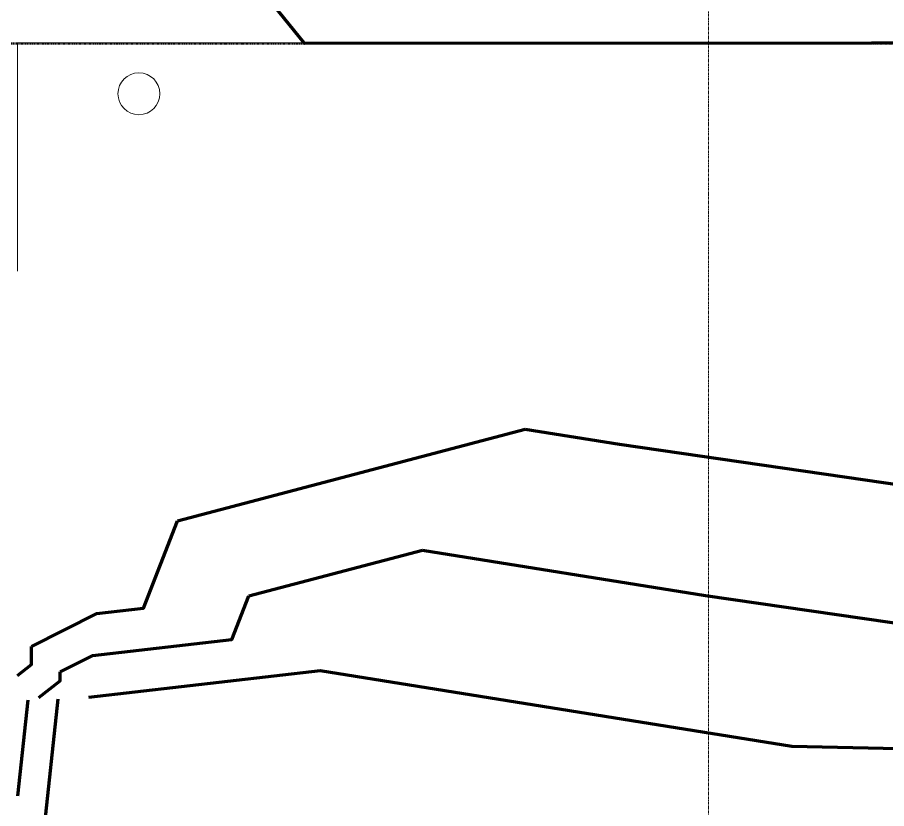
# Model space of a CAD drawing. Header units: inches. Extents: x -4235 to -464, y 9706 to 12425.
# Drawn here: x -2632.3 to -2466.3, y 12122.6 to 12273.7 of the extents above; entities that cross this region are included whole.
import ezdxf

# ---------------------------------------------------------------- set-up
doc = ezdxf.new("R2010")
doc.units = ezdxf.units.IN
doc.header["$MEASUREMENT"] = 0
doc.linetypes.add('Double Dash 3_8_', pattern=[1, 0.375, -0.125, 0.125, -0.125, 0.125, -0.125])
doc.linetypes.add('Grid Line 1_2_', pattern=[0.875, 0.5, -0.125, 0.125, -0.125])
for name, color, linetype, lineweight in [('0-1', 7, 'Continuous', 5), ('C-PROP-LINE', 91, 'Double Dash 3_8_', 50), ('C-TOPO', 7, 'Continuous', 9), ('C-TOPO-MAJR-1', 253, 'Continuous', 70), ('E-LITE-EQPM', 33, 'Continuous', 9), ('S-GRID-1', 1, 'Grid Line 1_2_', 9)]:
    doc.layers.add(name, color=color, linetype=linetype, lineweight=lineweight)

# ---------------------------------------------------------------- blocks, each defined once
blk = doc.blocks.new('CTR  - Topography_rvt-1-BACKGROUND - 1ST FLOOR')
at = {"layer": 'C-TOPO'}
for p, q in [((-2632.32, 12268.83), (-2577.59, 12268.83)), ((-2632.32, 12268.83), (-2632.32, 12257.7)), ((-2577.59, 12268.83), (-2632.32, 12268.83)), ((-2632.32, 12268.83), (-2632.32, 12257.7)), ((-2577.59, 12268.83), (-2360.95, 12268.83)), ((-2360.95, 12268.83), (-2577.59, 12268.83)), ((-2632.32, 12257.7), (-2632.32, 12225.19)), ((-2632.32, 12257.7), (-2632.32, 12225.19))]:
    blk.add_line(p, q, dxfattribs=at)
at = {"layer": 'C-TOPO-MAJR-1'}
for p, q in [((-2626.02, 12328.59), (-2577.59, 12268.83)), ((-2601.75, 12177.52), (-2535.37, 12195.03)), ((-2588.14, 12163.19), (-2554.95, 12171.95)), ((-2629.6, 12153.55), (-2617.12, 12159.85)), ((-2624.16, 12148.67), (-2617.92, 12151.82)), ((-2628.78, 12104.14), (-2624.54, 12143.53)), ((-2630.35, 12143.28), (-2632.32, 12124.95))]:
    blk.add_line(p, q, dxfattribs=at)
at = {"layer": 'C-TOPO-MAJR-1', "flags": 128}
for points in [[(-2360.95, 12268.69), (-2360.95, 12268.83), (-2577.47, 12268.69), (-2577.59, 12268.83)], [(-2535.37, 12195.03), (-2517.36, 12192.14), (-2396.78, 12174.64), (-2374.65, 12174.15)], [(-2617.12, 12159.85), (-2608.27, 12160.86), (-2601.75, 12177.52)], [(-2554.95, 12171.95), (-2500.9, 12163.29), (-2440.61, 12154.54), (-2374.23, 12153.08)], [(-2617.92, 12151.82), (-2591.4, 12154.86), (-2588.14, 12163.19)], [(-2632.32, 12147.97), (-2629.6, 12150.1), (-2629.6, 12153.55)], [(-2628.2, 12143.79), (-2624.16, 12146.94), (-2624.16, 12148.67)], [(-2373.8, 12132.01), (-2484.44, 12134.43), (-2574.52, 12148.86), (-2618.72, 12143.79)]]:
    blk.add_lwpolyline(points, dxfattribs=at)
blk = doc.blocks.new('Pathway_Cooper_McGraw-Edison _BSC-BRC_Round - Pathway_Cooper_McGraw-Edison _BSC-BRC_Round-2028611-BACKGROUND - 1ST FLOOR')
at = {"layer": 'E-LITE-EQPM'}
for start, end in [(360, 180), (180, 360)]:
    blk.add_arc((0, 0), 4, start, end, dxfattribs=at)
blk = doc.blocks.new('Family - ___-1878357-BACKGROUND - 1ST FLOOR')
at = {"layer": 'C-PROP-LINE'}
blk.add_line((-3989.61, 12268.69), (-629.56, 12268.69), dxfattribs=at)

msp = doc.modelspace()

# ---------------------------------------------------------------- linework, layer by layer
at = {"layer": 'S-GRID-1'}
msp.add_line((-2500.32, 9836.18), (-2500.32, 12375.68), dxfattribs=at)

# ---------------------------------------------------------------- block references
at = {"layer": '0-1'}
msp.add_blockref('CTR  - Topography_rvt-1-BACKGROUND - 1ST FLOOR', (0, 0), dxfattribs=at)
at = {"layer": 'C-PROP-LINE'}
msp.add_blockref('Family - ___-1878357-BACKGROUND - 1ST FLOOR', (0, 0), dxfattribs=at)
at = {"layer": 'E-LITE-EQPM'}
msp.add_blockref('Pathway_Cooper_McGraw-Edison _BSC-BRC_Round - Pathway_Cooper_McGraw-Edison _BSC-BRC_Round-2028611-BACKGROUND - 1ST FLOOR', (-2609.12, 12259.08), dxfattribs=at)

doc.saveas('drawing.dxf')
